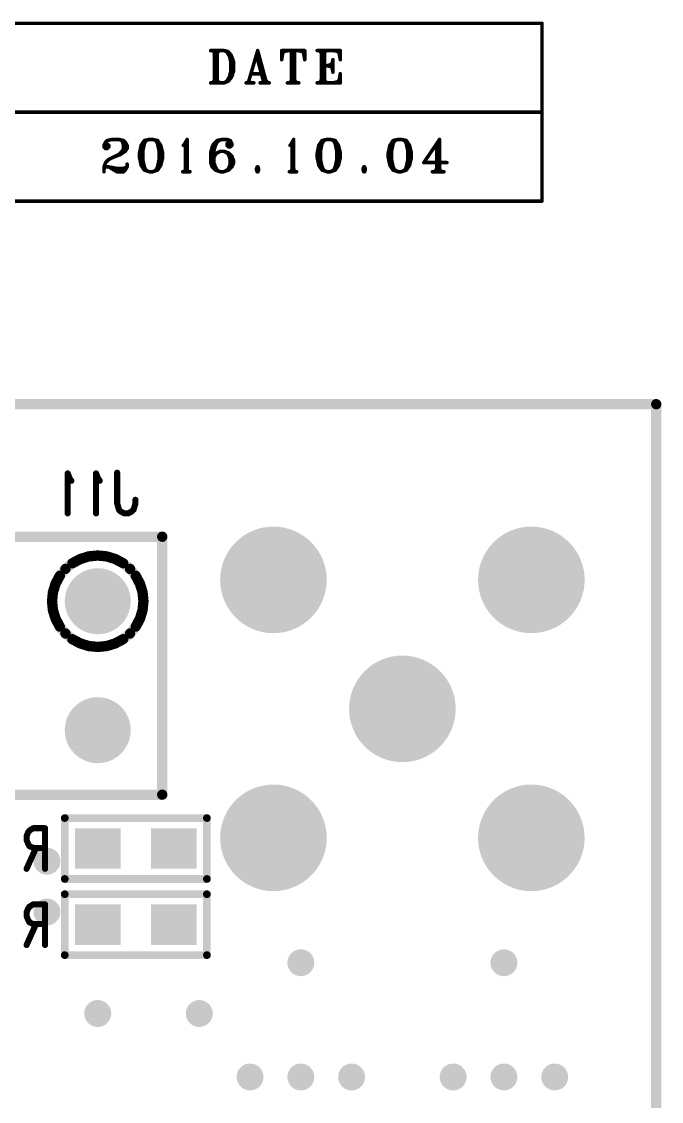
# Model space of a CAD drawing. Extents: x -0.1 to 57.1, y -0.1 to 42.5.
# Drawn here: x 44.5 to 57.1, y 21.27 to 42.53 of the extents above; entities that cross this region are included whole.
import ezdxf

# ---------------------------------------------------------------- set-up
doc = ezdxf.new("R2010")
doc.units = 0
doc.header["$MEASUREMENT"] = 0
doc.layers.get('0').update_dxf_attribs({"linetype": 'CONTINUOUS'})
doc.layers.add('03_ASSY2_GBR', color=2, linetype='CONTINUOUS')

# ---------------------------------------------------------------- blocks, each defined once
blk = doc.blocks.new('ROUND_8')
at = {"const_width": 0.65}
blk.add_lwpolyline([(-0.325, 0, 1), (0.325, 0, 1)], format="xyb", close=True, dxfattribs=at)
blk = doc.blocks.new('ROUND_134')
at = {"const_width": 1.05}
blk.add_lwpolyline([(-0.525, 0, 1), (0.525, 0, 1)], format="xyb", close=True, dxfattribs=at)
blk = doc.blocks.new('RECTANGLE_139')
blk.add_solid([(0.45, 0.4), (0.45, -0.4), (-0.45, 0.4), (-0.45, -0.4)])
blk = doc.blocks.new('ROUND_182')
at = {"const_width": 0.265}
blk.add_lwpolyline([(-0.1325, 0, 1), (0.1325, 0, 1)], format="xyb", close=True, dxfattribs=at)
blk = doc.blocks.new('ROUND_1')
at = {"const_width": 0.1016}
blk.add_lwpolyline([(-0.0508, 0, 1), (0.0508, 0, 1)], format="xyb", close=True, dxfattribs=at)
blk = doc.blocks.new('ROUND_4')
at = {"const_width": 0.06}
blk.add_lwpolyline([(-0.03, 0, 1), (0.03, 0, 1)], format="xyb", close=True, dxfattribs=at)
blk = doc.blocks.new('ROUND_3')
at = {"const_width": 0.0762}
blk.add_lwpolyline([(-0.0381, 0, 1), (0.0381, 0, 1)], format="xyb", close=True, dxfattribs=at)
blk = doc.blocks.new('ROUND_6')
at = {"const_width": 0.035}
blk.add_lwpolyline([(-0.0175, 0, 1), (0.0175, 0, 1)], format="xyb", close=True, dxfattribs=at)

msp = doc.modelspace()

# ---------------------------------------------------------------- linework, layer by layer
at = {"layer": '03_ASSY2_GBR'}
for points, const_width in [([(19.75, 42.5), (54.75, 42.5)], 0.07), ([(54.75, 42.5), (54.75, 39)], 0.07), ([(48.223, 41.964), (48.486, 41.964)], 0.07), ([(48.245, 41.964), (48.3, 41.943)], 0.07), ([(48.273, 41.964), (48.3, 41.911)], 0.07), ([(48.3, 41.964), (48.3, 41.328)], 0.07), ([(48.327, 41.943), (48.327, 41.36)], 0.07), ([(48.354, 41.964), (48.354, 41.328)], 0.07), ([(48.382, 41.964), (48.354, 41.911)], 0.07), ([(48.409, 41.964), (48.354, 41.943)], 0.07), ([(48.486, 41.964), (48.568, 41.943)], 0.07), ([(48.486, 41.964), (48.541, 41.943)], 0.07), ([(48.541, 41.943), (48.596, 41.848)], 0.07), ([(48.568, 41.943), (48.623, 41.88)], 0.07), ([(48.596, 41.88), (48.623, 41.816)], 0.07), ([(48.623, 41.88), (48.65, 41.816)], 0.07), ([(49.15, 41.964), (48.973, 41.36)], 0.07), ([(49.123, 41.88), (49.273, 41.328)], 0.07), ([(49.15, 41.964), (49.323, 41.328)], 0.07), ([(49.15, 41.88), (49.3, 41.328)], 0.07), ([(49.623, 41.964), (49.623, 41.784)], 0.07), ([(49.623, 41.964), (50.077, 41.964)], 0.07), ([(49.65, 41.964), (49.623, 41.784)], 0.07), ([(49.677, 41.964), (49.623, 41.88)], 0.07), ([(49.704, 41.964), (49.623, 41.911)], 0.07), ([(49.764, 41.964), (49.623, 41.943)], 0.07), ([(49.818, 41.964), (49.818, 41.328)], 0.07), ([(49.85, 41.943), (49.85, 41.36)], 0.07), ([(49.877, 41.964), (49.877, 41.328)], 0.07), ([(49.932, 41.964), (50.077, 41.943)], 0.07), ([(49.991, 41.964), (50.077, 41.911)], 0.07), ([(50.018, 41.964), (50.077, 41.88)], 0.07), ([(50.046, 41.964), (50.077, 41.784)], 0.07), ([(50.077, 41.964), (50.077, 41.784)], 0.07), ([(50.322, 41.964), (50.777, 41.964)], 0.07), ([(50.35, 41.964), (50.404, 41.943)], 0.07), ([(50.377, 41.964), (50.404, 41.911)], 0.07), ([(50.404, 41.964), (50.404, 41.328)], 0.07), ([(50.432, 41.943), (50.432, 41.36)], 0.07), ([(50.464, 41.964), (50.464, 41.328)], 0.07), ([(50.491, 41.964), (50.464, 41.911)], 0.07), ([(50.518, 41.964), (50.464, 41.943)], 0.07), ([(50.632, 41.964), (50.777, 41.943)], 0.07), ([(50.691, 41.964), (50.777, 41.911)], 0.07), ([(50.718, 41.964), (50.777, 41.88)], 0.07), ([(50.746, 41.964), (50.777, 41.784)], 0.07), ([(50.777, 41.964), (50.777, 41.784)], 0.07), ([(48.596, 41.848), (48.623, 41.731)], 0.07), ([(48.623, 41.816), (48.65, 41.731)], 0.07), ([(48.623, 41.731), (48.623, 41.572)], 0.07), ([(48.65, 41.816), (48.678, 41.731)], 0.07), ([(48.65, 41.731), (48.65, 41.572)], 0.07), ([(48.678, 41.731), (48.678, 41.572)], 0.07), ([(50.464, 41.667), (50.632, 41.667)], 0.07), ([(50.632, 41.699), (50.518, 41.667)], 0.07), ([(50.518, 41.667), (50.632, 41.636)], 0.07), ([(50.632, 41.731), (50.577, 41.667)], 0.07), ([(50.577, 41.667), (50.632, 41.604)], 0.07), ([(50.632, 41.784), (50.605, 41.667)], 0.07), ([(50.605, 41.667), (50.632, 41.54)], 0.07), ([(50.632, 41.784), (50.632, 41.54)], 0.07), ([(48.596, 41.455), (48.541, 41.36)], 0.07), ([(48.623, 41.572), (48.596, 41.455)], 0.07), ([(48.623, 41.477), (48.596, 41.423)], 0.07), ([(48.65, 41.572), (48.623, 41.477)], 0.07), ([(48.65, 41.477), (48.623, 41.423)], 0.07), ([(48.678, 41.572), (48.65, 41.477)], 0.07), ([(49.023, 41.508), (49.25, 41.508)], 0.07), ([(50.746, 41.328), (50.777, 41.508)], 0.07), ([(50.777, 41.328), (50.777, 41.508)], 0.07), ([(48.486, 41.328), (48.223, 41.328)], 0.07), ([(48.3, 41.36), (48.245, 41.328)], 0.07), ([(48.3, 41.392), (48.273, 41.328)], 0.07), ([(48.354, 41.392), (48.382, 41.328)], 0.07), ([(48.354, 41.36), (48.409, 41.328)], 0.07), ([(48.568, 41.36), (48.486, 41.328)], 0.07), ([(48.541, 41.36), (48.486, 41.328)], 0.07), ([(48.623, 41.423), (48.568, 41.36)], 0.07), ([(48.923, 41.328), (49.073, 41.328)], 0.07), ([(48.973, 41.36), (48.945, 41.328)], 0.07), ([(48.973, 41.36), (49.023, 41.328)], 0.07), ([(49.2, 41.328), (49.378, 41.328)], 0.07), ([(49.273, 41.36), (49.223, 41.328)], 0.07), ([(49.273, 41.392), (49.25, 41.328)], 0.07), ([(49.3, 41.392), (49.35, 41.328)], 0.07), ([(49.736, 41.328), (49.959, 41.328)], 0.07), ([(49.818, 41.36), (49.764, 41.328)], 0.07), ([(49.818, 41.392), (49.791, 41.328)], 0.07), ([(49.877, 41.392), (49.905, 41.328)], 0.07), ([(49.877, 41.36), (49.932, 41.328)], 0.07), ([(50.322, 41.328), (50.777, 41.328)], 0.07), ([(50.404, 41.36), (50.35, 41.328)], 0.07), ([(50.404, 41.392), (50.377, 41.328)], 0.07), ([(50.464, 41.392), (50.491, 41.328)], 0.07), ([(50.464, 41.36), (50.518, 41.328)], 0.07), ([(50.632, 41.328), (50.777, 41.36)], 0.07), ([(50.691, 41.328), (50.777, 41.392)], 0.07), ([(50.718, 41.328), (50.777, 41.423)], 0.07), ([(19.75, 40.75), (54.75, 40.75)], 0.07), ([(46.123, 40.098), (46.154, 40.161)], 0.07), ([(46.154, 40.161), (46.186, 40.193)], 0.07), ([(46.186, 40.193), (46.282, 40.214)], 0.07), ([(46.282, 40.214), (46.414, 40.214)], 0.07), ([(46.414, 40.214), (46.509, 40.193)], 0.07), ([(46.414, 40.214), (46.477, 40.193)], 0.07), ([(46.477, 40.193), (46.509, 40.098)], 0.07), ([(46.509, 40.193), (46.541, 40.161)], 0.07), ([(46.509, 40.161), (46.541, 40.098)], 0.07), ([(46.541, 40.161), (46.578, 40.098)], 0.07), ([(46.918, 40.193), (46.854, 40.098)], 0.07), ([(46.918, 40.161), (46.886, 40.098)], 0.07), ([(47.014, 40.214), (46.918, 40.193)], 0.07), ([(46.95, 40.193), (46.918, 40.13)], 0.07), ([(47.014, 40.214), (46.95, 40.193)], 0.07), ([(47.082, 40.214), (47.014, 40.214)], 0.07), ([(47.177, 40.193), (47.082, 40.214)], 0.07), ([(47.146, 40.193), (47.082, 40.214)], 0.07), ([(47.177, 40.13), (47.146, 40.193)], 0.07), ([(47.241, 40.098), (47.177, 40.193)], 0.07), ([(47.209, 40.098), (47.177, 40.161)], 0.07), ([(47.759, 40.214), (47.714, 40.13)], 0.07), ([(47.727, 40.161), (47.727, 39.578)], 0.07), ([(47.745, 40.161), (47.745, 39.61)], 0.07), ([(47.759, 40.214), (47.759, 39.578)], 0.07), ([(48.35, 40.193), (48.286, 40.13)], 0.07), ([(48.35, 40.161), (48.318, 40.098)], 0.07), ([(48.45, 40.214), (48.35, 40.193)], 0.07), ([(48.382, 40.193), (48.35, 40.161)], 0.07), ([(48.45, 40.214), (48.382, 40.193)], 0.07), ([(48.546, 40.214), (48.45, 40.214)], 0.07), ([(48.609, 40.193), (48.546, 40.214)], 0.07), ([(48.577, 40.161), (48.546, 40.13)], 0.07), ([(48.609, 40.161), (48.577, 40.161)], 0.07), ([(48.641, 40.13), (48.609, 40.193)], 0.07), ([(49.859, 40.214), (49.814, 40.13)], 0.07), ([(49.827, 40.161), (49.827, 39.578)], 0.07), ([(49.845, 40.161), (49.845, 39.61)], 0.07), ([(49.859, 40.214), (49.859, 39.578)], 0.07), ([(50.418, 40.193), (50.354, 40.098)], 0.07), ([(50.418, 40.161), (50.386, 40.098)], 0.07), ([(50.514, 40.214), (50.418, 40.193)], 0.07), ([(50.45, 40.193), (50.418, 40.13)], 0.07), ([(50.514, 40.214), (50.45, 40.193)], 0.07), ([(50.582, 40.214), (50.514, 40.214)], 0.07), ([(50.677, 40.193), (50.582, 40.214)], 0.07), ([(50.646, 40.193), (50.582, 40.214)], 0.07), ([(50.677, 40.13), (50.646, 40.193)], 0.07), ([(50.741, 40.098), (50.677, 40.193)], 0.07), ([(50.709, 40.098), (50.677, 40.161)], 0.07), ([(51.818, 40.193), (51.754, 40.098)], 0.07), ([(51.818, 40.161), (51.786, 40.098)], 0.07), ([(51.914, 40.214), (51.818, 40.193)], 0.07), ([(51.85, 40.193), (51.818, 40.13)], 0.07), ([(51.914, 40.214), (51.85, 40.193)], 0.07), ([(51.982, 40.214), (51.914, 40.214)], 0.07), ([(52.077, 40.193), (51.982, 40.214)], 0.07), ([(52.046, 40.193), (51.982, 40.214)], 0.07), ([(52.077, 40.13), (52.046, 40.193)], 0.07), ([(52.141, 40.098), (52.077, 40.193)], 0.07), ([(52.109, 40.098), (52.077, 40.161)], 0.07), ([(52.732, 40.214), (52.422, 39.758)], 0.07), ([(52.705, 40.161), (52.705, 39.61)], 0.07), ([(52.732, 40.214), (52.732, 39.578)], 0.07), ([(46.123, 40.066), (46.123, 40.098)], 0.07), ([(46.154, 40.034), (46.123, 40.066)], 0.07), ([(46.154, 40.13), (46.186, 40.13)], 0.07), ([(46.154, 40.098), (46.154, 40.066)], 0.07), ([(46.186, 40.098), (46.154, 40.098)], 0.07), ([(46.154, 40.066), (46.186, 40.066)], 0.07), ([(46.186, 40.034), (46.154, 40.034)], 0.07), ([(46.186, 40.13), (46.218, 40.098)], 0.07), ([(46.186, 40.066), (46.186, 40.098)], 0.07), ([(46.218, 40.066), (46.186, 40.034)], 0.07), ([(46.218, 40.098), (46.218, 40.066)], 0.07), ([(46.477, 39.981), (46.414, 39.917)], 0.07), ([(46.541, 39.981), (46.446, 39.917)], 0.07), ([(46.509, 40.034), (46.477, 39.981)], 0.07), ([(46.509, 40.098), (46.509, 40.034)], 0.07), ([(46.541, 40.034), (46.509, 39.981)], 0.07), ([(46.541, 40.098), (46.541, 40.034)], 0.07), ([(46.578, 40.034), (46.541, 39.981)], 0.07), ([(46.578, 40.098), (46.578, 40.034)], 0.07), ([(46.854, 40.098), (46.823, 39.949)], 0.07), ([(46.823, 39.949), (46.823, 39.854)], 0.07), ([(46.886, 40.098), (46.854, 39.981)], 0.07), ([(46.854, 39.981), (46.854, 39.822)], 0.07), ([(46.918, 40.13), (46.886, 39.981)], 0.07), ([(46.886, 39.981), (46.886, 39.822)], 0.07), ([(47.209, 39.981), (47.177, 40.13)], 0.07), ([(47.241, 39.981), (47.209, 40.098)], 0.07), ([(47.209, 39.822), (47.209, 39.981)], 0.07), ([(47.278, 39.949), (47.241, 40.098)], 0.07), ([(47.241, 39.822), (47.241, 39.981)], 0.07), ([(47.278, 39.854), (47.278, 39.949)], 0.07), ([(47.714, 40.13), (47.686, 40.098)], 0.07), ([(48.254, 40.066), (48.223, 39.949)], 0.07), ([(48.223, 39.949), (48.223, 39.758)], 0.07), ([(48.286, 40.13), (48.254, 40.066)], 0.07), ([(48.286, 40.066), (48.254, 39.949)], 0.07), ([(48.254, 39.949), (48.254, 39.758)], 0.07), ([(48.318, 40.13), (48.286, 40.066)], 0.07), ([(48.318, 40.098), (48.286, 39.981)], 0.07), ([(48.286, 39.981), (48.286, 39.758)], 0.07), ([(48.35, 39.949), (48.318, 39.917)], 0.07), ([(48.414, 39.981), (48.35, 39.949)], 0.07), ([(48.482, 39.981), (48.414, 39.981)], 0.07), ([(48.577, 39.949), (48.482, 39.981)], 0.07), ([(48.546, 39.949), (48.482, 39.981)], 0.07), ([(48.546, 40.13), (48.546, 40.098)], 0.07), ([(48.546, 40.098), (48.577, 40.066)], 0.07), ([(48.577, 39.917), (48.546, 39.949)], 0.07), ([(48.577, 40.13), (48.577, 40.098)], 0.07), ([(48.609, 40.13), (48.577, 40.13)], 0.07), ([(48.577, 40.098), (48.609, 40.098)], 0.07), ([(48.577, 40.066), (48.609, 40.066)], 0.07), ([(48.641, 39.886), (48.577, 39.949)], 0.07), ([(48.609, 40.098), (48.609, 40.13)], 0.07), ([(48.609, 40.066), (48.641, 40.098)], 0.07), ([(48.641, 40.098), (48.641, 40.13)], 0.07), ([(49.814, 40.13), (49.786, 40.098)], 0.07), ([(50.354, 40.098), (50.322, 39.949)], 0.07), ([(50.322, 39.949), (50.322, 39.854)], 0.07), ([(50.386, 40.098), (50.354, 39.981)], 0.07), ([(50.354, 39.981), (50.354, 39.822)], 0.07), ([(50.418, 40.13), (50.386, 39.981)], 0.07), ([(50.386, 39.981), (50.386, 39.822)], 0.07), ([(50.709, 39.981), (50.677, 40.13)], 0.07), ([(50.741, 39.981), (50.709, 40.098)], 0.07), ([(50.709, 39.822), (50.709, 39.981)], 0.07), ([(50.777, 39.949), (50.741, 40.098)], 0.07), ([(50.741, 39.822), (50.741, 39.981)], 0.07), ([(50.777, 39.854), (50.777, 39.949)], 0.07), ([(51.754, 40.098), (51.722, 39.949)], 0.07), ([(51.722, 39.949), (51.722, 39.854)], 0.07), ([(51.786, 40.098), (51.754, 39.981)], 0.07), ([(51.754, 39.981), (51.754, 39.822)], 0.07), ([(51.818, 40.13), (51.786, 39.981)], 0.07), ([(51.786, 39.981), (51.786, 39.822)], 0.07), ([(52.109, 39.981), (52.077, 40.13)], 0.07), ([(52.141, 39.981), (52.109, 40.098)], 0.07), ([(52.109, 39.822), (52.109, 39.981)], 0.07), ([(52.177, 39.949), (52.141, 40.098)], 0.07), ([(52.141, 39.822), (52.141, 39.981)], 0.07), ([(52.177, 39.854), (52.177, 39.949)], 0.07), ([(52.677, 40.13), (52.677, 39.578)], 0.07), ([(46.154, 39.758), (46.123, 39.673)], 0.07), ([(46.218, 39.822), (46.154, 39.758)], 0.07), ([(46.282, 39.854), (46.218, 39.822)], 0.07), ([(46.446, 39.917), (46.282, 39.854)], 0.07), ([(46.414, 39.917), (46.282, 39.854)], 0.07), ([(46.823, 39.854), (46.854, 39.705)], 0.07), ([(46.854, 39.822), (46.886, 39.705)], 0.07), ([(46.886, 39.822), (46.918, 39.673)], 0.07), ([(47.177, 39.673), (47.209, 39.822)], 0.07), ([(47.209, 39.705), (47.241, 39.822)], 0.07), ([(47.241, 39.705), (47.278, 39.854)], 0.07), ([(48.223, 39.758), (48.254, 39.673)], 0.07), ([(48.254, 39.758), (48.286, 39.673)], 0.07), ([(48.318, 39.917), (48.286, 39.854)], 0.07), ([(48.286, 39.758), (48.318, 39.673)], 0.07), ([(48.609, 39.822), (48.577, 39.917)], 0.07), ([(48.641, 39.822), (48.609, 39.886)], 0.07), ([(48.609, 39.727), (48.609, 39.822)], 0.07), ([(48.678, 39.79), (48.641, 39.886)], 0.07), ([(48.641, 39.727), (48.641, 39.822)], 0.07), ([(48.641, 39.673), (48.678, 39.758)], 0.07), ([(48.678, 39.758), (48.678, 39.79)], 0.07), ([(50.322, 39.854), (50.354, 39.705)], 0.07), ([(50.354, 39.822), (50.386, 39.705)], 0.07), ([(50.386, 39.822), (50.418, 39.673)], 0.07), ([(50.677, 39.673), (50.709, 39.822)], 0.07), ([(50.709, 39.705), (50.741, 39.822)], 0.07), ([(50.741, 39.705), (50.777, 39.854)], 0.07), ([(51.722, 39.854), (51.754, 39.705)], 0.07), ([(51.754, 39.822), (51.786, 39.705)], 0.07), ([(51.786, 39.822), (51.818, 39.673)], 0.07), ([(52.077, 39.673), (52.109, 39.822)], 0.07), ([(52.109, 39.705), (52.141, 39.822)], 0.07), ([(52.141, 39.705), (52.177, 39.854)], 0.07), ([(52.422, 39.758), (52.877, 39.758)], 0.07), ([(46.123, 39.673), (46.123, 39.578)], 0.07), ([(46.123, 39.642), (46.154, 39.673)], 0.07), ([(46.154, 39.673), (46.218, 39.673)], 0.07), ([(46.218, 39.673), (46.377, 39.642)], 0.07), ([(46.218, 39.673), (46.377, 39.61)], 0.07), ([(46.218, 39.673), (46.377, 39.578)], 0.07), ([(46.377, 39.642), (46.509, 39.642)], 0.07), ([(46.377, 39.61), (46.509, 39.61)], 0.07), ([(46.377, 39.578), (46.509, 39.578)], 0.07), ([(46.509, 39.642), (46.578, 39.673)], 0.07), ([(46.509, 39.61), (46.541, 39.642)], 0.07), ([(46.509, 39.578), (46.541, 39.61)], 0.07), ([(46.541, 39.61), (46.578, 39.673)], 0.07), ([(46.578, 39.673), (46.578, 39.727)], 0.07), ([(46.854, 39.705), (46.918, 39.61)], 0.07), ([(46.886, 39.705), (46.918, 39.642)], 0.07), ([(46.918, 39.673), (46.95, 39.61)], 0.07), ([(46.918, 39.61), (47.014, 39.578)], 0.07), ([(46.95, 39.61), (47.014, 39.578)], 0.07), ([(47.014, 39.578), (47.082, 39.578)], 0.07), ([(47.082, 39.578), (47.177, 39.61)], 0.07), ([(47.082, 39.578), (47.146, 39.61)], 0.07), ([(47.146, 39.61), (47.177, 39.673)], 0.07), ([(47.177, 39.61), (47.241, 39.705)], 0.07), ([(47.177, 39.642), (47.209, 39.705)], 0.07), ([(47.673, 39.578), (47.818, 39.578)], 0.07), ([(47.727, 39.61), (47.7, 39.578)], 0.07), ([(47.727, 39.642), (47.714, 39.578)], 0.07), ([(47.759, 39.642), (47.773, 39.578)], 0.07), ([(47.759, 39.61), (47.786, 39.578)], 0.07), ([(48.254, 39.673), (48.318, 39.61)], 0.07), ([(48.286, 39.673), (48.318, 39.642)], 0.07), ([(48.318, 39.673), (48.35, 39.61)], 0.07), ([(48.318, 39.61), (48.414, 39.578)], 0.07), ([(48.35, 39.61), (48.414, 39.578)], 0.07), ([(48.414, 39.578), (48.482, 39.578)], 0.07), ([(48.482, 39.578), (48.577, 39.61)], 0.07), ([(48.482, 39.578), (48.546, 39.61)], 0.07), ([(48.546, 39.61), (48.577, 39.642)], 0.07), ([(48.577, 39.642), (48.609, 39.727)], 0.07), ([(48.577, 39.61), (48.641, 39.673)], 0.07), ([(48.609, 39.673), (48.641, 39.727)], 0.07), ([(49.141, 39.673), (49.127, 39.642)], 0.07), ([(49.127, 39.642), (49.127, 39.61)], 0.07), ([(49.127, 39.61), (49.141, 39.578)], 0.07), ([(49.155, 39.673), (49.141, 39.673)], 0.07), ([(49.141, 39.642), (49.141, 39.61)], 0.07), ([(49.155, 39.642), (49.141, 39.642)], 0.07), ([(49.141, 39.61), (49.155, 39.61)], 0.07), ([(49.141, 39.578), (49.155, 39.578)], 0.07), ([(49.168, 39.642), (49.155, 39.673)], 0.07), ([(49.155, 39.61), (49.155, 39.642)], 0.07), ([(49.155, 39.578), (49.168, 39.61)], 0.07), ([(49.168, 39.61), (49.168, 39.642)], 0.07), ([(49.773, 39.578), (49.918, 39.578)], 0.07), ([(49.827, 39.61), (49.8, 39.578)], 0.07), ([(49.827, 39.642), (49.814, 39.578)], 0.07), ([(49.859, 39.642), (49.873, 39.578)], 0.07), ([(49.859, 39.61), (49.886, 39.578)], 0.07), ([(50.354, 39.705), (50.418, 39.61)], 0.07), ([(50.386, 39.705), (50.418, 39.642)], 0.07), ([(50.418, 39.673), (50.45, 39.61)], 0.07), ([(50.418, 39.61), (50.514, 39.578)], 0.07), ([(50.45, 39.61), (50.514, 39.578)], 0.07), ([(50.514, 39.578), (50.582, 39.578)], 0.07), ([(50.582, 39.578), (50.677, 39.61)], 0.07), ([(50.582, 39.578), (50.646, 39.61)], 0.07), ([(50.646, 39.61), (50.677, 39.673)], 0.07), ([(50.677, 39.61), (50.741, 39.705)], 0.07), ([(50.677, 39.642), (50.709, 39.705)], 0.07), ([(51.241, 39.673), (51.227, 39.642)], 0.07), ([(51.227, 39.642), (51.227, 39.61)], 0.07), ([(51.227, 39.61), (51.241, 39.578)], 0.07), ([(51.255, 39.673), (51.241, 39.673)], 0.07), ([(51.241, 39.642), (51.241, 39.61)], 0.07), ([(51.255, 39.642), (51.241, 39.642)], 0.07), ([(51.241, 39.61), (51.255, 39.61)], 0.07), ([(51.241, 39.578), (51.255, 39.578)], 0.07), ([(51.268, 39.642), (51.255, 39.673)], 0.07), ([(51.255, 39.61), (51.255, 39.642)], 0.07), ([(51.255, 39.578), (51.268, 39.61)], 0.07), ([(51.268, 39.61), (51.268, 39.642)], 0.07), ([(51.754, 39.705), (51.818, 39.61)], 0.07), ([(51.786, 39.705), (51.818, 39.642)], 0.07), ([(51.818, 39.673), (51.85, 39.61)], 0.07), ([(51.818, 39.61), (51.914, 39.578)], 0.07), ([(51.85, 39.61), (51.914, 39.578)], 0.07), ([(51.914, 39.578), (51.982, 39.578)], 0.07), ([(51.982, 39.578), (52.077, 39.61)], 0.07), ([(51.982, 39.578), (52.046, 39.61)], 0.07), ([(52.046, 39.61), (52.077, 39.673)], 0.07), ([(52.077, 39.61), (52.141, 39.705)], 0.07), ([(52.077, 39.642), (52.109, 39.705)], 0.07), ([(52.591, 39.578), (52.818, 39.578)], 0.07), ([(52.677, 39.61), (52.618, 39.578)], 0.07), ([(52.677, 39.642), (52.645, 39.578)], 0.07), ([(52.732, 39.642), (52.759, 39.578)], 0.07), ([(52.732, 39.61), (52.791, 39.578)], 0.07), ([(54.75, 39), (19.75, 39)], 0.07), ([(57, 35), (0, 35)], 0.2032), ([(57, 0), (57, 35)], 0.2032), ([(45.451, 33.529), (45.407, 33.638)], 0.12), ([(45.407, 33.638), (45.407, 32.85)], 0.12), ([(46.011, 33.529), (45.967, 33.638)], 0.12), ([(45.967, 33.638), (45.967, 32.85)], 0.12), ([(46.382, 33.65), (46.382, 33.044)], 0.12), ([(45.48, 33.492), (45.451, 33.529)], 0.12), ([(46.04, 33.492), (46.011, 33.529)], 0.12), ([(46.742, 33.044), (46.742, 33.117)], 0.12), ([(46.382, 33.044), (46.418, 32.923)], 0.12), ([(46.418, 32.923), (46.454, 32.886)], 0.12), ([(46.669, 32.886), (46.706, 32.923)], 0.12), ([(46.706, 32.923), (46.742, 33.044)], 0.12), ([(46.454, 32.886), (46.524, 32.85)], 0.12), ([(46.524, 32.85), (46.6, 32.85)], 0.12), ([(46.6, 32.85), (46.669, 32.886)], 0.12), ([(34.57, 32.39), (47.27, 32.39)], 0.2032), ([(47.27, 32.39), (47.27, 27.31)], 0.2032), ([(46, 32.02), (45.824, 32.003)], 0.2032), ([(46.176, 32.003), (46, 32.02)], 0.2032), ([(45.5, 31.868), (45.364, 31.756)], 0.2032), ([(45.656, 31.951), (45.5, 31.868)], 0.2032), ([(45.824, 32.003), (45.656, 31.951)], 0.2032), ([(46.344, 31.951), (46.176, 32.003)], 0.2032), ([(46.5, 31.868), (46.344, 31.951)], 0.2032), ([(46.636, 31.756), (46.5, 31.868)], 0.2032), ([(45.252, 31.62), (45.169, 31.464)], 0.2032), ([(45.364, 31.756), (45.252, 31.62)], 0.2032), ([(46.748, 31.62), (46.636, 31.756)], 0.2032), ([(46.831, 31.464), (46.748, 31.62)], 0.2032), ([(45.169, 31.464), (45.117, 31.296)], 0.2032), ([(46.883, 31.296), (46.831, 31.464)], 0.2032), ([(45.117, 31.296), (45.1, 31.12)], 0.2032), ([(46.9, 31.12), (46.883, 31.296)], 0.2032), ([(45.1, 31.12), (45.117, 30.944)], 0.2032), ([(46.883, 30.944), (46.9, 31.12)], 0.2032), ([(45.117, 30.944), (45.169, 30.776)], 0.2032), ([(45.169, 30.776), (45.252, 30.62)], 0.2032), ([(46.748, 30.62), (46.831, 30.776)], 0.2032), ([(46.831, 30.776), (46.883, 30.944)], 0.2032), ([(45.252, 30.62), (45.364, 30.484)], 0.2032), ([(46.636, 30.484), (46.748, 30.62)], 0.2032), ([(45.364, 30.484), (45.5, 30.372)], 0.2032), ([(45.5, 30.372), (45.656, 30.289)], 0.2032), ([(46.344, 30.289), (46.5, 30.372)], 0.2032), ([(46.5, 30.372), (46.636, 30.484)], 0.2032), ([(45.656, 30.289), (45.824, 30.237)], 0.2032), ([(45.824, 30.237), (46, 30.22)], 0.2032), ([(46, 30.22), (46.176, 30.237)], 0.2032), ([(46.176, 30.237), (46.344, 30.289)], 0.2032), ([(47.27, 27.31), (34.57, 27.31)], 0.2032), ([(48.15, 26.85), (45.35, 26.85)], 0.1524), ([(45.35, 26.85), (45.35, 25.65)], 0.1524), ([(48.15, 25.65), (48.15, 26.85)], 0.1524), ([(44.627, 26.565), (44.598, 26.492)], 0.12), ([(44.653, 26.602), (44.627, 26.565)], 0.12), ([(44.729, 26.65), (44.653, 26.602)], 0.12), ([(44.962, 26.65), (44.729, 26.65)], 0.12), ([(44.962, 25.85), (44.962, 26.65)], 0.12), ([(44.598, 26.492), (44.598, 26.42)], 0.12), ([(44.598, 26.42), (44.627, 26.347)], 0.12), ([(44.627, 26.347), (44.653, 26.298)], 0.12), ([(44.784, 26.262), (44.598, 25.85)], 0.12), ([(44.653, 26.298), (44.729, 26.262)], 0.12), ([(44.729, 26.262), (44.962, 26.262)], 0.12), ([(45.35, 25.65), (48.15, 25.65)], 0.1524), ([(48.15, 25.35), (45.35, 25.35)], 0.1524), ([(45.35, 25.35), (45.35, 24.15)], 0.1524), ([(48.15, 24.15), (48.15, 25.35)], 0.1524), ([(44.627, 25.065), (44.598, 24.992)], 0.12), ([(44.653, 25.102), (44.627, 25.065)], 0.12), ([(44.729, 25.15), (44.653, 25.102)], 0.12), ([(44.962, 25.15), (44.729, 25.15)], 0.12), ([(44.962, 24.35), (44.962, 25.15)], 0.12), ([(44.598, 24.992), (44.598, 24.92)], 0.12), ([(44.598, 24.92), (44.627, 24.847)], 0.12), ([(44.627, 24.847), (44.653, 24.798)], 0.12), ([(44.784, 24.762), (44.598, 24.35)], 0.12), ([(44.653, 24.798), (44.729, 24.762)], 0.12), ([(44.729, 24.762), (44.962, 24.762)], 0.12), ([(45.35, 24.15), (48.15, 24.15)], 0.1524)]:
    msp.add_lwpolyline(points, dxfattribs=dict(at, const_width=const_width))

# ---------------------------------------------------------------- block references
for name, p in [('ROUND_6', (54.75, 42.5)), ('ROUND_6', (54.75, 42.5)), ('ROUND_6', (48.223, 41.964)), ('ROUND_6', (48.245, 41.964)), ('ROUND_6', (48.273, 41.964)), ('ROUND_6', (48.3, 41.964)), ('ROUND_6', (48.3, 41.943)), ('ROUND_6', (48.3, 41.911)), ('ROUND_6', (48.327, 41.943)), ('ROUND_6', (48.354, 41.964)), ('ROUND_6', (48.354, 41.943)), ('ROUND_6', (48.354, 41.911)), ('ROUND_6', (48.382, 41.964)), ('ROUND_6', (48.409, 41.964)), ('ROUND_6', (48.486, 41.964)), ('ROUND_6', (48.486, 41.964)), ('ROUND_6', (48.541, 41.943)), ('ROUND_6', (48.568, 41.943)), ('ROUND_6', (48.596, 41.88)), ('ROUND_6', (48.623, 41.88)), ('ROUND_6', (49.123, 41.88)), ('ROUND_6', (49.15, 41.964)), ('ROUND_6', (49.15, 41.964)), ('ROUND_6', (49.15, 41.88)), ('ROUND_6', (49.623, 41.964)), ('ROUND_6', (49.623, 41.964)), ('ROUND_6', (49.623, 41.943)), ('ROUND_6', (49.623, 41.911)), ('ROUND_6', (49.623, 41.88)), ('ROUND_6', (49.65, 41.964)), ('ROUND_6', (49.677, 41.964)), ('ROUND_6', (49.704, 41.964)), ('ROUND_6', (49.764, 41.964)), ('ROUND_6', (49.818, 41.964)), ('ROUND_6', (49.85, 41.943)), ('ROUND_6', (49.877, 41.964)), ('ROUND_6', (49.932, 41.964)), ('ROUND_6', (49.991, 41.964)), ('ROUND_6', (50.018, 41.964)), ('ROUND_6', (50.046, 41.964)), ('ROUND_6', (50.077, 41.964)), ('ROUND_6', (50.077, 41.964)), ('ROUND_6', (50.077, 41.943)), ('ROUND_6', (50.077, 41.911)), ('ROUND_6', (50.077, 41.88)), ('ROUND_6', (50.322, 41.964)), ('ROUND_6', (50.35, 41.964)), ('ROUND_6', (50.377, 41.964)), ('ROUND_6', (50.404, 41.964)), ('ROUND_6', (50.404, 41.943)), ('ROUND_6', (50.404, 41.911)), ('ROUND_6', (50.432, 41.943)), ('ROUND_6', (50.464, 41.964)), ('ROUND_6', (50.464, 41.943)), ('ROUND_6', (50.464, 41.911)), ('ROUND_6', (50.491, 41.964)), ('ROUND_6', (50.518, 41.964)), ('ROUND_6', (50.632, 41.964)), ('ROUND_6', (50.691, 41.964)), ('ROUND_6', (50.718, 41.964)), ('ROUND_6', (50.746, 41.964)), ('ROUND_6', (50.777, 41.964)), ('ROUND_6', (50.777, 41.943)), ('ROUND_6', (50.777, 41.911)), ('ROUND_6', (50.777, 41.88)), ('ROUND_6', (48.596, 41.848)), ('ROUND_6', (48.623, 41.816)), ('ROUND_6', (48.623, 41.731)), ('ROUND_6', (48.65, 41.816)), ('ROUND_6', (48.65, 41.731)), ('ROUND_6', (48.678, 41.731)), ('ROUND_6', (49.623, 41.784)), ('ROUND_6', (49.623, 41.784)), ('ROUND_6', (50.077, 41.784)), ('ROUND_6', (50.077, 41.784)), ('ROUND_6', (50.464, 41.667)), ('ROUND_6', (50.518, 41.667)), ('ROUND_6', (50.577, 41.667)), ('ROUND_6', (50.605, 41.667)), ('ROUND_6', (50.632, 41.784)), ('ROUND_6', (50.632, 41.784)), ('ROUND_6', (50.632, 41.731)), ('ROUND_6', (50.632, 41.699)), ('ROUND_6', (50.632, 41.667)), ('ROUND_6', (50.777, 41.784)), ('ROUND_6', (50.777, 41.784)), ('ROUND_6', (48.596, 41.455)), ('ROUND_6', (48.623, 41.572)), ('ROUND_6', (48.623, 41.477)), ('ROUND_6', (48.65, 41.572)), ('ROUND_6', (48.65, 41.477)), ('ROUND_6', (48.678, 41.572)), ('ROUND_6', (49.023, 41.508)), ('ROUND_6', (49.25, 41.508)), ('ROUND_6', (50.632, 41.636)), ('ROUND_6', (50.632, 41.604)), ('ROUND_6', (50.632, 41.54)), ('ROUND_6', (50.632, 41.54)), ('ROUND_6', (50.777, 41.508)), ('ROUND_6', (50.777, 41.508)), ('ROUND_6', (48.223, 41.328)), ('ROUND_6', (48.245, 41.328)), ('ROUND_6', (48.273, 41.328)), ('ROUND_6', (48.3, 41.392)), ('ROUND_6', (48.3, 41.36)), ('ROUND_6', (48.3, 41.328)), ('ROUND_6', (48.327, 41.36)), ('ROUND_6', (48.354, 41.392)), ('ROUND_6', (48.354, 41.36)), ('ROUND_6', (48.354, 41.328)), ('ROUND_6', (48.382, 41.328)), ('ROUND_6', (48.409, 41.328)), ('ROUND_6', (48.486, 41.328)), ('ROUND_6', (48.486, 41.328)), ('ROUND_6', (48.541, 41.36)), ('ROUND_6', (48.568, 41.36)), ('ROUND_6', (48.596, 41.423)), ('ROUND_6', (48.623, 41.423)), ('ROUND_6', (48.923, 41.328)), ('ROUND_6', (48.945, 41.328)), ('ROUND_6', (48.973, 41.36)), ('ROUND_6', (48.973, 41.36)), ('ROUND_6', (48.973, 41.36)), ('ROUND_6', (49.023, 41.328)), ('ROUND_6', (49.073, 41.328)), ('ROUND_6', (49.2, 41.328)), ('ROUND_6', (49.223, 41.328)), ('ROUND_6', (49.25, 41.328)), ('ROUND_6', (49.273, 41.392)), ('ROUND_6', (49.273, 41.36)), ('ROUND_6', (49.273, 41.328)), ('ROUND_6', (49.3, 41.392)), ('ROUND_6', (49.3, 41.328)), ('ROUND_6', (49.323, 41.328)), ('ROUND_6', (49.35, 41.328)), ('ROUND_6', (49.378, 41.328)), ('ROUND_6', (49.736, 41.328)), ('ROUND_6', (49.764, 41.328)), ('ROUND_6', (49.791, 41.328)), ('ROUND_6', (49.818, 41.392)), ('ROUND_6', (49.818, 41.36)), ('ROUND_6', (49.818, 41.328)), ('ROUND_6', (49.85, 41.36)), ('ROUND_6', (49.877, 41.392)), ('ROUND_6', (49.877, 41.36)), ('ROUND_6', (49.877, 41.328)), ('ROUND_6', (49.905, 41.328)), ('ROUND_6', (49.932, 41.328)), ('ROUND_6', (49.959, 41.328)), ('ROUND_6', (50.322, 41.328)), ('ROUND_6', (50.35, 41.328)), ('ROUND_6', (50.377, 41.328)), ('ROUND_6', (50.404, 41.392)), ('ROUND_6', (50.404, 41.36)), ('ROUND_6', (50.404, 41.328)), ('ROUND_6', (50.432, 41.36)), ('ROUND_6', (50.464, 41.392)), ('ROUND_6', (50.464, 41.36)), ('ROUND_6', (50.464, 41.328)), ('ROUND_6', (50.491, 41.328)), ('ROUND_6', (50.518, 41.328)), ('ROUND_6', (50.632, 41.328)), ('ROUND_6', (50.691, 41.328)), ('ROUND_6', (50.718, 41.328)), ('ROUND_6', (50.746, 41.328)), ('ROUND_6', (50.777, 41.423)), ('ROUND_6', (50.777, 41.392)), ('ROUND_6', (50.777, 41.36)), ('ROUND_6', (50.777, 41.328)), ('ROUND_6', (54.75, 40.75)), ('ROUND_6', (46.154, 40.161)), ('ROUND_6', (46.186, 40.193)), ('ROUND_6', (46.282, 40.214)), ('ROUND_6', (46.414, 40.214)), ('ROUND_6', (46.414, 40.214)), ('ROUND_6', (46.477, 40.193)), ('ROUND_6', (46.509, 40.193)), ('ROUND_6', (46.509, 40.161)), ('ROUND_6', (46.541, 40.161)), ('ROUND_6', (46.918, 40.193)), ('ROUND_6', (46.918, 40.161)), ('ROUND_6', (46.95, 40.193)), ('ROUND_6', (47.014, 40.214)), ('ROUND_6', (47.014, 40.214)), ('ROUND_6', (47.014, 40.214)), ('ROUND_6', (47.082, 40.214)), ('ROUND_6', (47.082, 40.214)), ('ROUND_6', (47.146, 40.193)), ('ROUND_6', (47.177, 40.193)), ('ROUND_6', (47.177, 40.161)), ('ROUND_6', (47.727, 40.161)), ('ROUND_6', (47.745, 40.161)), ('ROUND_6', (47.759, 40.214)), ('ROUND_6', (47.759, 40.214)), ('ROUND_6', (48.35, 40.193)), ('ROUND_6', (48.35, 40.161)), ('ROUND_6', (48.382, 40.193)), ('ROUND_6', (48.45, 40.214)), ('ROUND_6', (48.45, 40.214)), ('ROUND_6', (48.546, 40.214)), ('ROUND_6', (48.577, 40.161)), ('ROUND_6', (48.609, 40.193)), ('ROUND_6', (48.609, 40.161)), ('ROUND_6', (49.827, 40.161)), ('ROUND_6', (49.845, 40.161)), ('ROUND_6', (49.859, 40.214)), ('ROUND_6', (49.859, 40.214)), ('ROUND_6', (50.418, 40.193)), ('ROUND_6', (50.418, 40.161)), ('ROUND_6', (50.45, 40.193)), ('ROUND_6', (50.514, 40.214)), ('ROUND_6', (50.514, 40.214)), ('ROUND_6', (50.514, 40.214)), ('ROUND_6', (50.582, 40.214)), ('ROUND_6', (50.582, 40.214)), ('ROUND_6', (50.646, 40.193)), ('ROUND_6', (50.677, 40.193)), ('ROUND_6', (50.677, 40.161)), ('ROUND_6', (51.818, 40.193)), ('ROUND_6', (51.818, 40.161)), ('ROUND_6', (51.85, 40.193)), ('ROUND_6', (51.914, 40.214)), ('ROUND_6', (51.914, 40.214)), ('ROUND_6', (51.914, 40.214)), ('ROUND_6', (51.982, 40.214)), ('ROUND_6', (51.982, 40.214)), ('ROUND_6', (52.046, 40.193)), ('ROUND_6', (52.077, 40.193)), ('ROUND_6', (52.077, 40.161)), ('ROUND_6', (52.705, 40.161)), ('ROUND_6', (52.732, 40.214)), ('ROUND_6', (52.732, 40.214)), ('ROUND_6', (46.123, 40.098)), ('ROUND_6', (46.123, 40.066)), ('ROUND_6', (46.154, 40.13)), ('ROUND_6', (46.154, 40.098)), ('ROUND_6', (46.154, 40.098)), ('ROUND_6', (46.154, 40.066)), ('ROUND_6', (46.154, 40.034)), ('ROUND_6', (46.186, 40.13)), ('ROUND_6', (46.186, 40.098)), ('ROUND_6', (46.186, 40.066)), ('ROUND_6', (46.186, 40.034)), ('ROUND_6', (46.218, 40.098)), ('ROUND_6', (46.218, 40.066)), ('ROUND_6', (46.477, 39.981)), ('ROUND_6', (46.509, 40.098)), ('ROUND_6', (46.509, 40.034)), ('ROUND_6', (46.509, 39.981)), ('ROUND_6', (46.541, 40.098)), ('ROUND_6', (46.541, 40.034)), ('ROUND_6', (46.541, 39.981)), ('ROUND_6', (46.578, 40.098)), ('ROUND_6', (46.578, 40.034)), ('ROUND_6', (46.823, 39.949)), ('ROUND_6', (46.854, 40.098)), ('ROUND_6', (46.854, 39.981)), ('ROUND_6', (46.886, 40.098)), ('ROUND_6', (46.886, 39.981)), ('ROUND_6', (46.918, 40.13)), ('ROUND_6', (47.177, 40.13)), ('ROUND_6', (47.209, 40.098)), ('ROUND_6', (47.209, 39.981)), ('ROUND_6', (47.241, 40.098)), ('ROUND_6', (47.241, 39.981)), ('ROUND_6', (47.278, 39.949)), ('ROUND_6', (47.686, 40.098)), ('ROUND_6', (47.714, 40.13)), ('ROUND_6', (48.223, 39.949)), ('ROUND_6', (48.254, 40.066)), ('ROUND_6', (48.254, 39.949)), ('ROUND_6', (48.286, 40.13)), ('ROUND_6', (48.286, 40.066)), ('ROUND_6', (48.286, 39.981)), ('ROUND_6', (48.318, 40.13)), ('ROUND_6', (48.318, 40.098)), ('ROUND_6', (48.35, 39.949)), ('ROUND_6', (48.414, 39.981)), ('ROUND_6', (48.482, 39.981)), ('ROUND_6', (48.482, 39.981)), ('ROUND_6', (48.546, 40.13)), ('ROUND_6', (48.546, 40.098)), ('ROUND_6', (48.546, 39.949)), ('ROUND_6', (48.577, 40.13)), ('ROUND_6', (48.577, 40.13)), ('ROUND_6', (48.577, 40.098)), ('ROUND_6', (48.577, 40.066)), ('ROUND_6', (48.577, 39.949)), ('ROUND_6', (48.609, 40.13)), ('ROUND_6', (48.609, 40.098)), ('ROUND_6', (48.609, 40.066)), ('ROUND_6', (48.641, 40.13)), ('ROUND_6', (48.641, 40.098)), ('ROUND_6', (49.786, 40.098)), ('ROUND_6', (49.814, 40.13)), ('ROUND_6', (50.322, 39.949)), ('ROUND_6', (50.354, 40.098)), ('ROUND_6', (50.354, 39.981)), ('ROUND_6', (50.386, 40.098)), ('ROUND_6', (50.386, 39.981)), ('ROUND_6', (50.418, 40.13)), ('ROUND_6', (50.677, 40.13)), ('ROUND_6', (50.709, 40.098)), ('ROUND_6', (50.709, 39.981)), ('ROUND_6', (50.741, 40.098)), ('ROUND_6', (50.741, 39.981)), ('ROUND_6', (50.777, 39.949)), ('ROUND_6', (51.722, 39.949)), ('ROUND_6', (51.754, 40.098)), ('ROUND_6', (51.754, 39.981)), ('ROUND_6', (51.786, 40.098)), ('ROUND_6', (51.786, 39.981)), ('ROUND_6', (51.818, 40.13)), ('ROUND_6', (52.077, 40.13)), ('ROUND_6', (52.109, 40.098)), ('ROUND_6', (52.109, 39.981)), ('ROUND_6', (52.141, 40.098)), ('ROUND_6', (52.141, 39.981)), ('ROUND_6', (52.177, 39.949)), ('ROUND_6', (52.677, 40.13)), ('ROUND_6', (46.154, 39.758)), ('ROUND_6', (46.218, 39.822)), ('ROUND_6', (46.282, 39.854)), ('ROUND_6', (46.282, 39.854)), ('ROUND_6', (46.414, 39.917)), ('ROUND_6', (46.446, 39.917)), ('ROUND_6', (46.823, 39.854)), ('ROUND_6', (46.854, 39.822)), ('ROUND_6', (46.886, 39.822)), ('ROUND_6', (47.209, 39.822)), ('ROUND_6', (47.241, 39.822)), ('ROUND_6', (47.278, 39.854)), ('ROUND_6', (48.223, 39.758)), ('ROUND_6', (48.254, 39.758)), ('ROUND_6', (48.286, 39.854)), ('ROUND_6', (48.286, 39.758)), ('ROUND_6', (48.318, 39.917)), ('ROUND_6', (48.577, 39.917)), ('ROUND_6', (48.609, 39.886)), ('ROUND_6', (48.609, 39.822)), ('ROUND_6', (48.641, 39.886)), ('ROUND_6', (48.641, 39.822)), ('ROUND_6', (48.678, 39.79)), ('ROUND_6', (48.678, 39.758)), ('ROUND_6', (50.322, 39.854)), ('ROUND_6', (50.354, 39.822)), ('ROUND_6', (50.386, 39.822)), ('ROUND_6', (50.709, 39.822)), ('ROUND_6', (50.741, 39.822)), ('ROUND_6', (50.777, 39.854)), ('ROUND_6', (51.722, 39.854)), ('ROUND_6', (51.754, 39.822)), ('ROUND_6', (51.786, 39.822)), ('ROUND_6', (52.109, 39.822)), ('ROUND_6', (52.141, 39.822)), ('ROUND_6', (52.177, 39.854)), ('ROUND_6', (52.422, 39.758)), ('ROUND_6', (52.877, 39.758)), ('ROUND_6', (46.123, 39.673)), ('ROUND_6', (46.123, 39.642)), ('ROUND_6', (46.123, 39.578)), ('ROUND_6', (46.154, 39.673)), ('ROUND_6', (46.218, 39.673)), ('ROUND_6', (46.218, 39.673)), ('ROUND_6', (46.218, 39.673)), ('ROUND_6', (46.377, 39.642)), ('ROUND_6', (46.377, 39.61)), ('ROUND_6', (46.377, 39.578)), ('ROUND_6', (46.509, 39.642)), ('ROUND_6', (46.509, 39.61)), ('ROUND_6', (46.509, 39.578)), ('ROUND_6', (46.541, 39.642)), ('ROUND_6', (46.541, 39.61)), ('ROUND_6', (46.578, 39.727)), ('ROUND_6', (46.578, 39.673)), ('ROUND_6', (46.578, 39.673)), ('ROUND_6', (46.854, 39.705)), ('ROUND_6', (46.886, 39.705)), ('ROUND_6', (46.918, 39.673)), ('ROUND_6', (46.918, 39.642)), ('ROUND_6', (46.918, 39.61)), ('ROUND_6', (46.95, 39.61)), ('ROUND_6', (47.014, 39.578)), ('ROUND_6', (47.014, 39.578)), ('ROUND_6', (47.082, 39.578)), ('ROUND_6', (47.082, 39.578)), ('ROUND_6', (47.146, 39.61)), ('ROUND_6', (47.177, 39.673)), ('ROUND_6', (47.177, 39.642)), ('ROUND_6', (47.177, 39.61)), ('ROUND_6', (47.209, 39.705)), ('ROUND_6', (47.241, 39.705)), ('ROUND_6', (47.673, 39.578)), ('ROUND_6', (47.7, 39.578)), ('ROUND_6', (47.714, 39.578)), ('ROUND_6', (47.727, 39.642)), ('ROUND_6', (47.727, 39.61)), ('ROUND_6', (47.727, 39.578)), ('ROUND_6', (47.745, 39.61)), ('ROUND_6', (47.759, 39.642)), ('ROUND_6', (47.759, 39.61)), ('ROUND_6', (47.759, 39.578)), ('ROUND_6', (47.773, 39.578)), ('ROUND_6', (47.786, 39.578)), ('ROUND_6', (47.818, 39.578)), ('ROUND_6', (48.254, 39.673)), ('ROUND_6', (48.286, 39.673)), ('ROUND_6', (48.318, 39.673)), ('ROUND_6', (48.318, 39.642)), ('ROUND_6', (48.318, 39.61)), ('ROUND_6', (48.35, 39.61)), ('ROUND_6', (48.414, 39.578)), ('ROUND_6', (48.414, 39.578)), ('ROUND_6', (48.482, 39.578)), ('ROUND_6', (48.482, 39.578)), ('ROUND_6', (48.546, 39.61)), ('ROUND_6', (48.577, 39.642)), ('ROUND_6', (48.577, 39.61)), ('ROUND_6', (48.609, 39.727)), ('ROUND_6', (48.609, 39.673)), ('ROUND_6', (48.641, 39.727)), ('ROUND_6', (48.641, 39.673)), ('ROUND_6', (49.127, 39.642)), ('ROUND_6', (49.127, 39.61)), ('ROUND_6', (49.141, 39.673)), ('ROUND_6', (49.141, 39.673)), ('ROUND_6', (49.141, 39.642)), ('ROUND_6', (49.141, 39.642)), ('ROUND_6', (49.141, 39.61)), ('ROUND_6', (49.141, 39.578)), ('ROUND_6', (49.155, 39.673)), ('ROUND_6', (49.155, 39.642)), ('ROUND_6', (49.155, 39.61)), ('ROUND_6', (49.155, 39.578)), ('ROUND_6', (49.168, 39.642)), ('ROUND_6', (49.168, 39.61)), ('ROUND_6', (49.773, 39.578)), ('ROUND_6', (49.8, 39.578)), ('ROUND_6', (49.814, 39.578)), ('ROUND_6', (49.827, 39.642)), ('ROUND_6', (49.827, 39.61)), ('ROUND_6', (49.827, 39.578)), ('ROUND_6', (49.845, 39.61)), ('ROUND_6', (49.859, 39.642)), ('ROUND_6', (49.859, 39.61)), ('ROUND_6', (49.859, 39.578)), ('ROUND_6', (49.873, 39.578)), ('ROUND_6', (49.886, 39.578)), ('ROUND_6', (49.918, 39.578)), ('ROUND_6', (50.354, 39.705)), ('ROUND_6', (50.386, 39.705)), ('ROUND_6', (50.418, 39.673)), ('ROUND_6', (50.418, 39.642)), ('ROUND_6', (50.418, 39.61)), ('ROUND_6', (50.45, 39.61)), ('ROUND_6', (50.514, 39.578)), ('ROUND_6', (50.514, 39.578)), ('ROUND_6', (50.582, 39.578)), ('ROUND_6', (50.582, 39.578)), ('ROUND_6', (50.646, 39.61)), ('ROUND_6', (50.677, 39.673)), ('ROUND_6', (50.677, 39.642)), ('ROUND_6', (50.677, 39.61)), ('ROUND_6', (50.709, 39.705)), ('ROUND_6', (50.741, 39.705)), ('ROUND_6', (51.227, 39.642)), ('ROUND_6', (51.227, 39.61)), ('ROUND_6', (51.241, 39.673)), ('ROUND_6', (51.241, 39.673)), ('ROUND_6', (51.241, 39.642)), ('ROUND_6', (51.241, 39.642)), ('ROUND_6', (51.241, 39.61)), ('ROUND_6', (51.241, 39.578)), ('ROUND_6', (51.255, 39.673)), ('ROUND_6', (51.255, 39.642)), ('ROUND_6', (51.255, 39.61)), ('ROUND_6', (51.255, 39.578)), ('ROUND_6', (51.268, 39.642)), ('ROUND_6', (51.268, 39.61)), ('ROUND_6', (51.754, 39.705)), ('ROUND_6', (51.786, 39.705)), ('ROUND_6', (51.818, 39.673)), ('ROUND_6', (51.818, 39.642)), ('ROUND_6', (51.818, 39.61)), ('ROUND_6', (51.85, 39.61)), ('ROUND_6', (51.914, 39.578)), ('ROUND_6', (51.914, 39.578)), ('ROUND_6', (51.982, 39.578)), ('ROUND_6', (51.982, 39.578)), ('ROUND_6', (52.046, 39.61)), ('ROUND_6', (52.077, 39.673)), ('ROUND_6', (52.077, 39.642)), ('ROUND_6', (52.077, 39.61)), ('ROUND_6', (52.109, 39.705)), ('ROUND_6', (52.141, 39.705)), ('ROUND_6', (52.591, 39.578)), ('ROUND_6', (52.618, 39.578)), ('ROUND_6', (52.645, 39.578)), ('ROUND_6', (52.677, 39.642)), ('ROUND_6', (52.677, 39.61)), ('ROUND_6', (52.677, 39.578)), ('ROUND_6', (52.705, 39.61)), ('ROUND_6', (52.732, 39.642)), ('ROUND_6', (52.732, 39.61)), ('ROUND_6', (52.732, 39.578)), ('ROUND_6', (52.759, 39.578)), ('ROUND_6', (52.791, 39.578)), ('ROUND_6', (52.818, 39.578)), ('ROUND_6', (54.75, 39)), ('ROUND_6', (54.75, 39)), ('ROUND_1', (57, 35)), ('ROUND_4', (45.407, 33.638)), ('ROUND_4', (45.967, 33.638)), ('ROUND_4', (46.382, 33.65)), ('ROUND_4', (45.451, 33.529)), ('ROUND_4', (45.48, 33.492)), ('ROUND_4', (46.011, 33.529)), ('ROUND_4', (46.04, 33.492)), ('ROUND_4', (46.742, 33.117)), ('ROUND_4', (46.382, 33.044)), ('ROUND_4', (46.418, 32.923)), ('ROUND_4', (46.706, 32.923)), ('ROUND_4', (46.742, 33.044)), ('ROUND_4', (45.407, 32.85)), ('ROUND_4', (45.967, 32.85)), ('ROUND_4', (46.454, 32.886)), ('ROUND_4', (46.524, 32.85)), ('ROUND_4', (46.6, 32.85)), ('ROUND_4', (46.669, 32.886)), ('ROUND_134', (49.46, 31.54)), ('ROUND_134', (54.54, 31.54)), ('ROUND_1', (47.27, 32.39)), ('ROUND_1', (46, 32.02)), ('ROUND_1', (45.5, 31.868)), ('ROUND_1', (45.656, 31.951)), ('ROUND_1', (45.824, 32.003)), ('ROUND_1', (46.176, 32.003)), ('ROUND_1', (46.344, 31.951)), ('ROUND_1', (46.5, 31.868)), ('ROUND_1', (45.252, 31.62)), ('ROUND_1', (45.364, 31.756)), ('ROUND_8', (46, 31.12)), ('ROUND_1', (46.636, 31.756)), ('ROUND_1', (46.748, 31.62)), ('ROUND_1', (45.169, 31.464)), ('ROUND_1', (46.831, 31.464)), ('ROUND_1', (45.117, 31.296)), ('ROUND_1', (46.883, 31.296)), ('ROUND_1', (45.1, 31.12)), ('ROUND_1', (45.1, 31.12)), ('ROUND_1', (46.9, 31.12)), ('ROUND_1', (45.117, 30.944)), ('ROUND_1', (45.169, 30.776)), ('ROUND_1', (46.831, 30.776)), ('ROUND_1', (46.883, 30.944)), ('ROUND_1', (45.252, 30.62)), ('ROUND_1', (46.748, 30.62)), ('ROUND_1', (45.364, 30.484)), ('ROUND_1', (45.5, 30.372)), ('ROUND_1', (46.5, 30.372)), ('ROUND_1', (46.636, 30.484)), ('ROUND_1', (45.656, 30.289)), ('ROUND_1', (45.824, 30.237)), ('ROUND_1', (46, 30.22)), ('ROUND_1', (46.176, 30.237)), ('ROUND_1', (46.344, 30.289)), ('ROUND_134', (52, 29)), ('ROUND_8', (46, 28.58)), ('ROUND_134', (49.46, 26.46)), ('ROUND_134', (54.54, 26.46)), ('ROUND_1', (47.27, 27.31)), ('ROUND_3', (45.35, 26.85)), ('ROUND_3', (48.15, 26.85)), ('ROUND_3', (48.15, 26.85)), ('ROUND_4', (44.627, 26.565)), ('ROUND_4', (44.653, 26.602)), ('ROUND_4', (44.729, 26.65)), ('ROUND_4', (44.962, 26.65)), ('RECTANGLE_139', (46, 26.25)), ('RECTANGLE_139', (47.5, 26.25)), ('ROUND_4', (44.598, 26.492)), ('ROUND_4', (44.598, 26.42)), ('ROUND_4', (44.627, 26.347)), ('ROUND_4', (44.653, 26.298)), ('ROUND_4', (44.729, 26.262)), ('ROUND_4', (44.784, 26.262)), ('ROUND_182', (45, 26)), ('ROUND_4', (44.962, 26.262)), ('ROUND_4', (44.598, 25.85)), ('ROUND_4', (44.962, 25.85)), ('ROUND_3', (45.35, 25.65)), ('ROUND_3', (48.15, 25.65)), ('ROUND_3', (48.15, 25.65)), ('ROUND_3', (45.35, 25.35)), ('ROUND_3', (48.15, 25.35)), ('ROUND_3', (48.15, 25.35)), ('ROUND_4', (44.627, 25.065)), ('ROUND_4', (44.653, 25.102)), ('ROUND_4', (44.729, 25.15)), ('ROUND_182', (45, 25)), ('ROUND_4', (44.962, 25.15)), ('RECTANGLE_139', (46, 24.75)), ('RECTANGLE_139', (47.5, 24.75)), ('ROUND_4', (44.598, 24.992)), ('ROUND_4', (44.598, 24.92)), ('ROUND_4', (44.627, 24.847)), ('ROUND_4', (44.653, 24.798)), ('ROUND_4', (44.729, 24.762)), ('ROUND_4', (44.784, 24.762)), ('ROUND_4', (44.962, 24.762)), ('ROUND_4', (44.598, 24.35)), ('ROUND_4', (44.962, 24.35)), ('ROUND_182', (50, 24)), ('ROUND_182', (54, 24)), ('ROUND_3', (45.35, 24.15)), ('ROUND_3', (48.15, 24.15)), ('ROUND_3', (48.15, 24.15)), ('ROUND_182', (46, 23)), ('ROUND_182', (48, 23)), ('ROUND_182', (49, 21.75)), ('ROUND_182', (50, 21.75)), ('ROUND_182', (51, 21.75)), ('ROUND_182', (53, 21.75)), ('ROUND_182', (54, 21.75)), ('ROUND_182', (55, 21.75))]:
    msp.add_blockref(name, p, dxfattribs=at)

doc.saveas('drawing.dxf')
